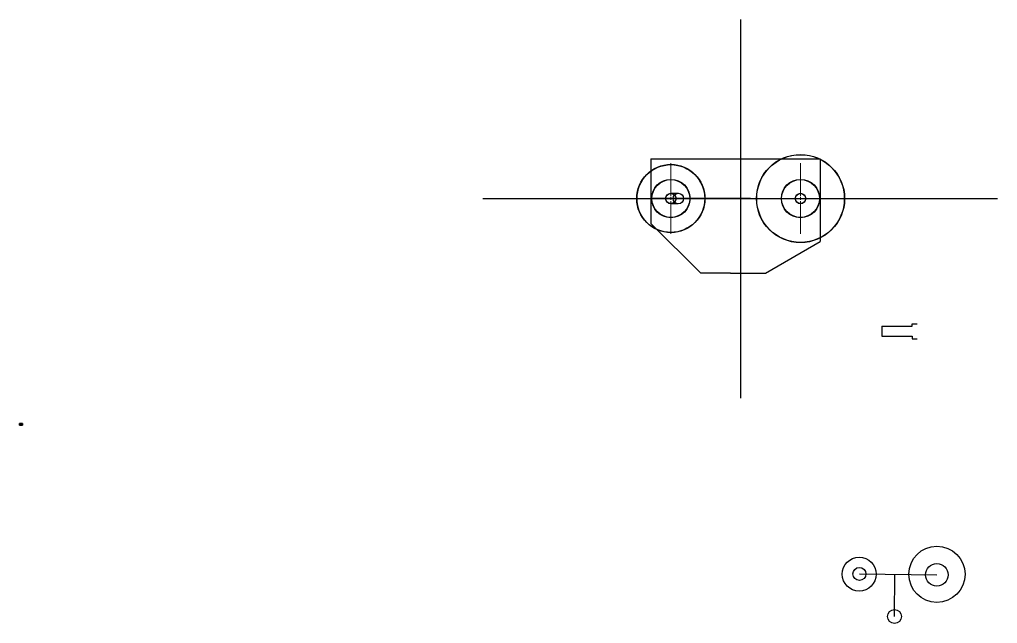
# Model space of a CAD drawing. Header units: millimetres. Extents: x 1 to 4048, y -393 to 1512.
# Drawn here: x 1 to 1965, y -393 to 820 of the extents above; entities that cross this region are included whole.
import ezdxf

# ---------------------------------------------------------------- set-up
doc = ezdxf.new("R2010")
doc.units = ezdxf.units.MM
doc.layers.add('PDF_图像', color=7, linetype='Continuous')
picture_1 = doc.add_image_def('image1.png', size_in_pixel=(1054, 630))

# ---------------------------------------------------------------- blocks, each defined once
blk = doc.blocks.new('SW_CENTERMARKSYMBOL_0')
at = {"color": 0, "linetype": 'Continuous', "lineweight": 18}
for p, q in [((0, 5), (0, 71)), ((-5, 0), (-71, 0)), ((0, 0), (-2.5, 0)), ((0, 0), (0, 2.5)), ((0, 0), (0, -2.5)), ((0, 0), (2.5, 0)), ((5, 0), (71, 0)), ((0, -5), (0, -71))]:
    blk.add_line(p, q, dxfattribs=at)

msp = doc.modelspace()

# ---------------------------------------------------------------- linework, layer by layer
for p, q in [((1449.23, 819.576), (1449.23, 59.28)), ((1269.23, 540.332), (1269.23, 410.332)), ((1269.23, 540.332), (1609.23, 540.332)), ((1609.23, 540.332), (1609.23, 373.841)), ((931.838, 460.332), (1965.359, 460.332)), ((1429.23, 460.332), (1269.23, 460.332)), ((1309.23, 470.832), (1324.23, 470.832)), ((1469.23, 460.332), (1389.23, 460.332)), ((1429.23, 460.332), (1609.23, 460.332)), ((1429.23, 460.332), (1609.23, 460.332)), ((1766.177, 460.332), (1946.177, 460.332)), ((1324.23, 449.832), (1309.23, 449.832)), ((1369.23, 310.332), (1269.23, 410.332)), ((1499.23, 310.332), (1609.23, 373.841)), ((1429.23, 310.332), (1369.23, 310.332)), ((1429.23, 310.332), (1499.23, 310.332)), ((1732.892, 203.947), (1762.892, 203.947)), ((1732.892, 203.947), (1732.892, 183.947)), ((1762.892, 203.947), (1793.892, 203.947)), ((1793.892, 203.947), (1793.892, 208.947)), ((1793.892, 208.947), (1803.892, 208.947)), ((1732.892, 183.947), (1793.892, 183.947)), ((1793.892, 183.947), (1793.892, 178.947)), ((1793.892, 178.947), (1803.892, 178.947)), ((1688.085, -293.397), (1843.721, -295.038)), ((1758.648, -378.603), (1759.539, -294.151))]:
    msp.add_line(p, q)
at = {"color": 7, "linetype": 'Continuous', "lineweight": 25}
for centre, radius in [((1569.73, 460.332), 88.5), ((1569.73, 460.332), 88), ((1309.23, 460.332), 68.5), ((1309.23, 460.332), 68), ((1309.23, 460.332), 38.5), ((1309.23, 460.332), 38), ((1569.73, 460.332), 38.5), ((1569.73, 460.332), 38), ((1309.23, 460.332), 10.5), ((1309.23, 460.332), 10), ((1324.23, 460.332), 10.5), ((1569.73, 460.332), 10.5), ((1569.73, 460.332), 10)]:
    msp.add_circle(centre, radius, dxfattribs=at)
for centre, radius in [((1843.743, -293.98), 56.459), ((1687.624, -293.691), 34.078), ((1843.721, -295.038), 22.692), ((1688.085, -293.397), 13.084), ((1758.648, -378.603), 14.028)]:
    msp.add_circle(centre, radius)

# ---------------------------------------------------------------- block references
at = {"color": 7, "linetype": 'Continuous', "lineweight": 0}
for p in [(1309.23, 460.332), (1569.73, 460.332)]:
    msp.add_blockref('SW_CENTERMARKSYMBOL_0', p, dxfattribs=at)

# ---------------------------------------------------------------- pictures from other files: only their frames are drawn
at = {"layer": 'PDF_图像', "color": 7, "lineweight": 35}
image = msp.add_image(picture_1, insert=(0.779, 5.205), size_in_units=(6.097, 3.639), dxfattribs=at)
image.dxf.flags = 15

doc.saveas('drawing.dxf')
